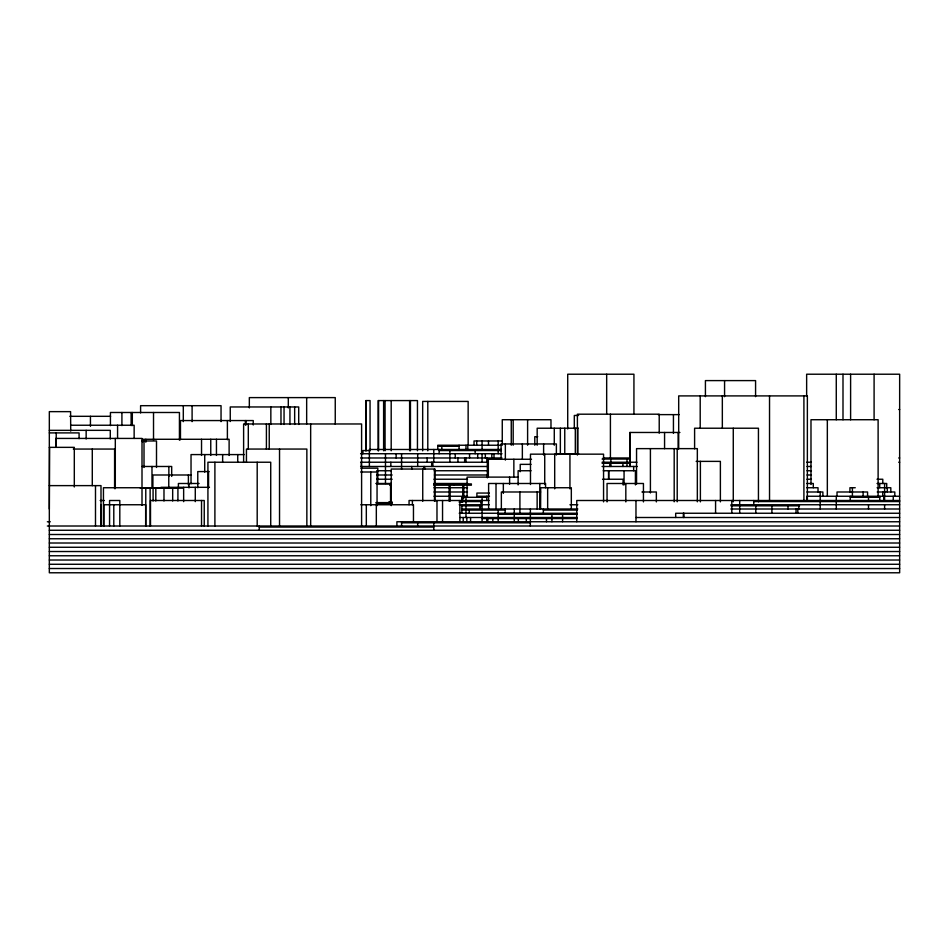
<?xml version="1.0" encoding="UTF-8"?>
<svg xmlns="http://www.w3.org/2000/svg" width="947" height="947" viewBox="0 0 947 947"><rect width="100%" height="100%" fill="white"/><g stroke="black" fill="none" stroke-linecap="round" stroke-linejoin="round"><path stroke-width="1.42" d="M898.727 409.518L899.65 409.518M658.129 414.62L679.188 414.62M578.593 415.461L574.308 415.461L574.308 428.707M69.877 416.313L110.61 416.313M70.717 425.239L134.143 425.239L134.143 438.449M578.368 428.222L537.174 428.222L537.174 445.232M49.327 430.34L110.278 430.34L110.278 438.982M679.91 432.471L629.885 432.471L629.885 461.911M49.327 432.897L79.086 432.897L79.086 438.686M537.73 436.721L534.783 436.721L534.783 445.232M141.695 440.971L156.504 440.971L156.504 467.463M502.182 440.971L474.033 440.971L474.033 445.232M500.845 445.232L437.786 445.232L437.786 449.482M437.786 446.286L459.058 446.286M49.327 447.351L74.304 447.351L74.304 486.983M73.321 449.056L114.587 449.056L114.587 488.628M501.413 449.482L369.377 449.482L369.377 466.48M370.04 450.547L362.961 450.547L362.961 453.731M439.136 450.547L501.413 450.547M360.594 453.731L501.981 453.731M555.901 453.731L578.688 453.731M244.29 454.584L191.034 454.584L191.034 483.787M360.594 457.981L501.981 457.981M603.239 457.981L629.791 457.981M898.727 457.981L899.65 457.981M602.103 459.046L629.873 459.046M531.516 459.259L488.344 459.259L488.344 477.11M696.175 461.378L720.383 461.378L720.383 501.863M360.594 462.231L487.338 462.231M602.103 462.231L636.976 462.231M806.643 462.231L811.413 462.231M898.727 462.231L899.65 462.231M602.103 463.296L630.027 463.296M531.054 464.361L520.234 464.361L520.234 471.713M142.003 466.48L171.691 466.48L171.691 476.4M360.594 466.48L487.338 466.48M602.079 466.48L637.272 466.48M807.022 466.48L811.413 466.48M360.795 468.185L377.806 468.185L377.806 483.491M376.693 470.742L391.324 470.742M434.152 470.742L487.338 470.742M531.078 470.742L518.116 470.742L518.116 484.911M603.215 470.742L635.413 470.742L635.413 484.911M806.974 470.742L811.413 470.742M209.109 471.582L197.769 471.582L197.769 487.764M360.641 472.008L377.048 472.008L377.048 505.662M191.247 474.992L152.893 474.992L152.893 487.741M376.693 474.992L392.176 474.992M434.389 474.992L487.338 474.992M806.974 474.992L811.413 474.992M518.364 477.11L467.084 477.11L467.084 496.95M376.693 479.241L392.176 479.241M433.951 479.241L467.522 479.241M602.552 479.241L623.09 479.241L623.09 484.911M806.951 479.241L811.413 479.241M876.993 479.241L882.793 479.241L882.793 483.491M199.107 483.491L178.391 483.491L178.391 487.906M375.841 483.491L391.324 483.491M433.951 483.491L467.522 483.491M806.726 483.491L813.295 483.491L813.295 487.741M877.029 483.491L886.723 483.491L886.723 487.741M377.178 483.917L389.714 483.917L389.714 485.195M433.773 483.917L471.369 483.917L471.369 485.195L433.773 485.195M49.327 485.622L100.998 485.622L100.998 526.011M160.943 487.314L209.465 487.314M433.939 487.741L467.522 487.741M806.726 487.741L818.019 487.741L818.019 491.99M855.259 487.741L849.933 487.741L849.933 491.99M877.111 487.741L890.819 487.741L890.819 491.99M140.251 488.167L182.605 488.167M433.939 491.99L467.522 491.99M540.607 491.99L501.354 491.99L501.354 509.001M641.936 491.99L656.354 491.99L656.354 501.91M806.88 491.99L822.884 491.99L822.884 496.252M877.218 491.99L894.797 491.99L894.797 496.252M489.374 493.056L476.897 493.056L476.897 496.252L489.492 496.252M433.963 496.252L467.522 496.252M899.65 496.252L806.891 496.252L806.891 500.501M486.782 497.305L461.686 497.305L461.686 500.501M850.252 497.305L879.763 497.305M100.193 500.501L104.265 500.501M489.019 500.501L409.057 500.501L409.057 504.751M899.65 500.501L576.759 500.501L576.759 521.761M459.461 501.555L482.082 501.555M753.776 501.555L899.65 501.555M388.957 501.981L391.88 501.981M459.78 501.981L462.704 501.981M389.134 502.194L391.975 502.194M459.141 502.194L462.089 502.194M375.841 502.62L392.247 502.62M376.267 503.686L392.224 503.686M360.783 504.751L413.46 504.751L413.46 521.761M459.2 504.751L489.244 504.751M569.94 504.751L577.836 504.751M730.906 504.751L899.65 504.751M461.887 505.816L480.958 505.816M730.906 505.816L799.528 505.816M49.327 509.001L49.611 447.351M461.887 509.001L577.836 509.001M730.824 509.001L899.65 509.001M461.876 510.066L505.165 510.066M543.353 510.066L577.22 510.066M459.2 513.25L577.22 513.25M899.65 513.25L675.684 513.25L675.684 517.5M498.181 514.316L577.22 514.316M460.124 517.5L577.22 517.5M635.97 517.5L899.65 517.5M482.082 518.565L577.22 518.565M47.35 521.761L50.274 521.761M899.65 521.761L396.9 521.761L396.9 526.011M401.575 522.815L530.379 522.815M47.35 526.011L899.65 526.011M259.241 527.065L433.773 527.065M49.327 530.261L899.65 530.261M49.327 534.51L899.65 534.51M49.327 538.76L899.65 538.76M49.327 543.01L899.65 543.01M49.327 547.271L899.65 547.271M49.327 551.521L899.65 551.521M49.327 555.771L899.65 555.771M49.327 560.02L899.65 560.02M49.327 564.27L899.65 564.27M49.327 568.52L899.65 568.52M893.258 496.252L893.258 500.501M887.292 487.741L887.292 491.99M884.605 483.491L884.605 500.501M884.605 504.751L884.605 509.001M883.74 496.252L883.74 500.501M882.734 491.99L882.734 496.252M879.704 483.491L879.704 487.741M879.763 496.252L879.763 500.501M878.118 496.252L878.118 419.722L810.987 419.722L810.987 484.473M874.093 374.219L874.093 419.793M868.506 497.305L868.506 500.501M868.506 504.751L868.506 509.001M867.57 496.252L867.57 491.99L837.018 491.99L837.018 496.252M863.131 491.99L863.131 496.252M852.395 487.741L852.395 496.252M850.607 374.219L850.607 419.793M850.252 496.252L850.252 500.501M842.996 374.219L842.996 419.793M836.272 374.219L836.272 419.793M836.296 496.252L836.296 500.501M836.296 501.555L836.296 509.001M827.335 419.722L827.335 496.252M820.197 491.99L820.197 500.501M820.197 501.555L820.197 509.001M807.365 500.501L807.365 395.905L678.691 395.905L678.691 448.937M806.643 396.272L806.643 374.219L899.65 374.219L899.65 572.781L49.327 572.781L49.327 411.637L70.587 411.637L70.717 431.11M803.908 395.905L803.908 500.501M798.806 504.751L798.806 509.001M797.812 509.001L797.812 513.25M796.048 509.001L796.048 513.25M787.999 505.816L787.999 509.001M771.9 505.816L771.9 513.25M769.532 395.905L769.532 500.501M758.44 501.803L758.44 428.222L694.601 428.222L694.601 448.819M755.789 505.816L755.789 513.25M755.576 396.663L755.576 380.599L705.42 380.599L705.42 396.663M753.776 500.501L753.776 504.751M739.69 500.501L739.69 504.751M739.69 505.816L739.69 513.25M733.274 428.222L733.274 501.803M731.806 500.501L731.806 513.25M724.573 380.599L724.573 396.663M722.336 395.905L722.336 428.316M715.577 500.501L715.577 513.25M700.389 461.378L700.389 501.863M700.2 395.905L700.2 428.316M697.335 501.792L697.335 448.629L636.55 448.629L636.55 484.071M683.912 513.25L683.912 517.5M683.343 513.25L683.343 517.5M678.123 432.471L678.123 448.665M677.212 448.629L677.212 501.792M674.193 448.629L674.193 501.792M673.435 414.62L673.435 433.406M664.569 432.471L664.569 448.665M659.219 433.17L659.219 414.194L577.398 414.194L577.398 455.057M650.411 448.629L650.411 492.937M643.439 501.91L643.439 483.491L607.051 483.491L607.051 501.91M635.97 500.501L635.97 521.761M633.934 414.159L633.934 374.219L567.715 374.219L567.715 428.955M633.65 466.48L633.65 470.742M630.098 432.471L630.098 461.911M630.027 462.231L630.027 466.48M629.696 462.231L629.696 466.48M626.985 459.046L626.985 462.231M626.985 463.296L626.985 466.48M625.825 483.491L625.825 501.91M624.061 470.742L624.061 484.911M622.925 463.296L622.925 466.48M610.886 459.046L610.886 462.231M610.886 463.296L610.886 466.48M610.413 414.194L610.413 457.981M609.809 463.296L609.809 466.48M608.814 470.742L608.814 479.241M608.53 470.742L608.53 479.241M606.672 374.219L606.672 414.159M603.559 501.863L603.559 454.158L530.474 454.158L530.474 484.509M577.836 428.222L577.836 453.731M575.314 428.222L575.314 453.731M571.325 509.001L571.325 487.741L540.701 487.741L540.607 509.001M569.94 454.158L569.94 488.853M564.755 428.222L564.755 453.731M562.589 514.316L562.589 517.5M562.589 518.565L562.589 521.761M560.352 428.222L560.352 453.731M556.374 455.081L556.374 443.954L501.093 443.954L501.093 459.259M554.693 454.158L554.693 488.853M554.279 428.222L554.279 445.232M551.923 514.316L551.923 517.5M551.923 518.565L551.923 521.761M550.976 428.222L550.976 419.722L502.265 419.722L502.265 445.232M547.65 487.741L547.65 509.001M546.478 518.565L546.478 521.761M545.567 487.741L545.567 483.491L488.616 483.491L488.616 509.001M544.726 454.158L544.726 484.509M543.614 443.954L543.614 455.081M543.353 509.001L543.353 513.25M539.79 483.491L539.79 509.001M537.138 491.99L537.138 509.001M530.379 509.001L530.379 513.25M530.379 514.316L530.379 517.5M530.379 518.565L530.308 526.011M527.609 419.722L527.609 445.232M526.319 518.565L526.319 521.761M522.353 443.954L522.353 459.259M519.915 491.99L519.915 513.25M518.34 518.565L518.34 521.761M514.28 509.001L514.28 513.25M514.28 514.316L514.28 517.5M514.28 518.565L514.28 521.761M513.854 459.259L513.854 477.11M513.179 419.722L513.179 445.232M511.262 419.722L511.262 445.232M509.604 477.11L509.604 484.201M505.355 443.954L505.355 460.088M505.165 509.001L505.165 513.25M503.342 483.491L503.342 493.411M498.181 440.971L498.181 449.482M498.181 450.547L498.181 453.731M498.181 510.066L498.181 517.5M498.181 518.565L498.181 521.761M496.015 483.491L496.015 509.001M494.003 453.731L494.003 457.981M492.819 518.565L492.819 521.761M491.813 453.731L491.813 457.981M488.498 440.971L488.498 445.232M487.8 517.5L487.8 521.761M487.338 457.981L487.338 477.821M487.184 457.981L487.184 462.231M486.782 496.252L486.782 500.501M486.805 517.5L486.805 521.761M485.349 453.731L485.349 457.981M482.082 440.971L482.082 449.482M482.082 453.731L482.082 462.231M482.082 497.305L482.082 509.001M482.082 510.066L482.082 521.761M480.958 500.501L481.005 504.751M480.484 504.751L480.484 509.001M480.07 504.751L480.07 509.001M477.679 453.731L477.679 457.981M476.708 440.971L476.708 445.232M475.157 450.547L475.157 453.731M470.564 517.5L470.564 521.761M469.546 453.731L469.546 457.981M469.25 510.066L469.25 513.25M468.149 445.019L468.149 401.433L422.67 401.433L422.67 450.819M467.794 445.232L467.794 449.482M466.835 517.5L466.835 521.761M465.983 445.232L465.983 449.482M465.983 457.981L465.983 462.231M465.983 497.305L465.983 500.501M465.983 501.555L465.983 504.751M465.983 505.816L465.983 509.001M465.983 510.066L465.983 517.5M464.646 457.981L464.646 462.231M463.793 485.195L463.793 498.264M463.225 517.5L463.225 521.761M462.775 485.195L462.704 500.501M461.864 504.751L461.864 513.25M459.875 500.501L459.875 521.761M459.058 445.232L459.058 449.482M457.922 457.981L457.922 462.231M455.247 453.731L455.247 457.981M454.3 483.917L454.3 485.195M450.145 485.195L450.145 501.176M449.872 450.547L449.872 462.231M449.115 485.195L449.115 501.176M442.545 500.501L442.545 521.761M441.823 446.286L441.823 449.482M439.136 449.482L439.136 453.731M436.981 500.501L436.981 521.761M434.969 501.259L434.969 469.037L391.229 469.037L391.229 505.651M434.484 469.037L434.484 501.259M433.773 449.482L433.773 462.231M433.773 522.815L433.773 530.261M432.874 462.231L432.874 466.48M431.666 462.231L431.666 466.48M427.795 401.433L427.795 450.819M427.156 457.981L427.156 462.231M424.67 466.48L424.67 469.321M423.925 466.48L423.925 469.321M422.741 469.037L422.741 501.259M417.674 453.731L417.674 466.48M417.674 522.815L417.674 526.011M417.449 450.772L417.449 400.581L378.125 400.581L378.125 450.772M412.395 500.501L412.395 504.751M411.708 466.48L411.708 469.321M410.442 400.581L410.442 450.772M409.625 400.581L409.625 450.772M401.575 453.731L401.575 469.321M401.575 521.761L401.575 526.011M396.142 453.731L396.142 457.981M391.194 400.581L391.194 450.772M390.839 462.231L390.839 466.48M390.555 483.491L390.555 502.62M387.962 502.62L387.962 503.686M385.476 453.731L385.476 483.491M385.062 400.581L385.062 450.772M383.618 400.581L383.618 450.772M378.587 400.581L378.587 450.772M376.326 504.751L376.326 526.011M370.786 472.008L370.786 505.662M370.052 450.772L370.052 400.581L365.885 400.581L365.885 450.772M366.323 504.751L366.323 526.011M366.039 400.581L366.039 450.772M361.6 526.011L361.6 423.972L243.616 423.972L243.616 462.42M361.316 462.231L361.316 466.48M335.25 424.114L335.25 397.61L249.333 397.61L249.333 407.92M310.663 423.972L310.663 526.011M306.852 526.011L306.852 449.056L246.445 449.056L246.445 462.124M306.662 397.61L306.662 424.114M298.707 424.457L298.707 406.961L230.251 406.961L230.251 421.533M294.659 406.961L294.659 424.457M289.936 406.961L289.936 424.457M288.302 397.61L288.302 407.92M284.053 406.961L284.053 424.457M280.975 406.961L280.975 424.457M279.531 449.056L279.531 526.011M270.842 406.961L270.842 424.457M270.724 526.011L270.724 462.231L207.926 462.231L207.926 526.011M269.244 423.972L269.244 449.103M266.415 423.972L266.415 449.103M259.241 526.011L259.241 530.261M257.193 462.231L257.193 526.011M253.24 424.99L253.24 420.563L180.463 420.563L180.463 439.751M248.303 423.972L248.303 449.103M246.031 420.563L246.031 424.99M245.38 420.563L245.38 424.99M237.733 454.584L237.733 461.887M229.115 455.436L229.115 439.278L142.606 439.278L142.606 442.213M227.387 420.563L227.387 439.751M222.64 454.584L222.64 461.887M221.042 421.64L221.042 405.683L140.594 405.683L140.594 412.939M216.449 439.278L216.449 455.436M214.898 462.231L214.898 526.011M210.755 439.278L210.755 455.436M208.553 471.582L208.553 487.764M204.718 454.584L204.718 472.103M204.244 526.011L204.244 500.501L150.502 500.501L150.502 526.011M201.533 439.278L201.533 455.436M201.533 500.501L201.533 526.011M195.283 487.314L195.283 501.65M192.099 405.683L192.099 421.64M188.986 483.491L188.986 487.906M188.394 474.992L188.394 484.911M183.647 487.314L183.647 501.65M183.304 405.683L183.304 421.64M179.433 440.213L179.433 412.49L110.432 412.49L110.432 425.629M177.918 500.987L177.918 487.741L103.448 487.741L103.448 526.011M172.674 487.741L172.674 500.987M168.862 466.48L168.862 476.4M168.767 474.992L168.767 487.741M163.985 487.741L163.985 500.987M155.817 487.741L155.817 500.987M153.521 412.49L153.521 440.213M153.083 487.741L153.083 500.987M151.982 466.48L151.982 487.741M150.123 487.741L150.123 526.011M145.838 439.278L145.838 442.213M145.779 487.741L145.779 526.011M145.66 526.011L145.66 504.751L103.992 504.751L103.992 526.011M144.015 440.971L144.015 467.463M142.003 505.402L142.003 438.425L55.743 438.425L55.743 447.292M132.32 412.49L132.32 425.629M131.124 412.49L131.124 425.629M121.914 412.49L121.914 425.629M119.807 526.011L119.807 500.501L109.568 500.501L109.568 526.011M117.57 425.239L117.57 438.449M115.309 438.425L115.309 488.676M113.794 504.751L113.794 526.011M100.903 504.751L100.903 526.011M95.493 485.622L95.493 526.011M92.285 449.056L92.285 485.693M90.439 416.313L90.439 426.363M86.153 430.34L86.153 438.982M56.216 432.897L56.216 447.375"/></g></svg>
